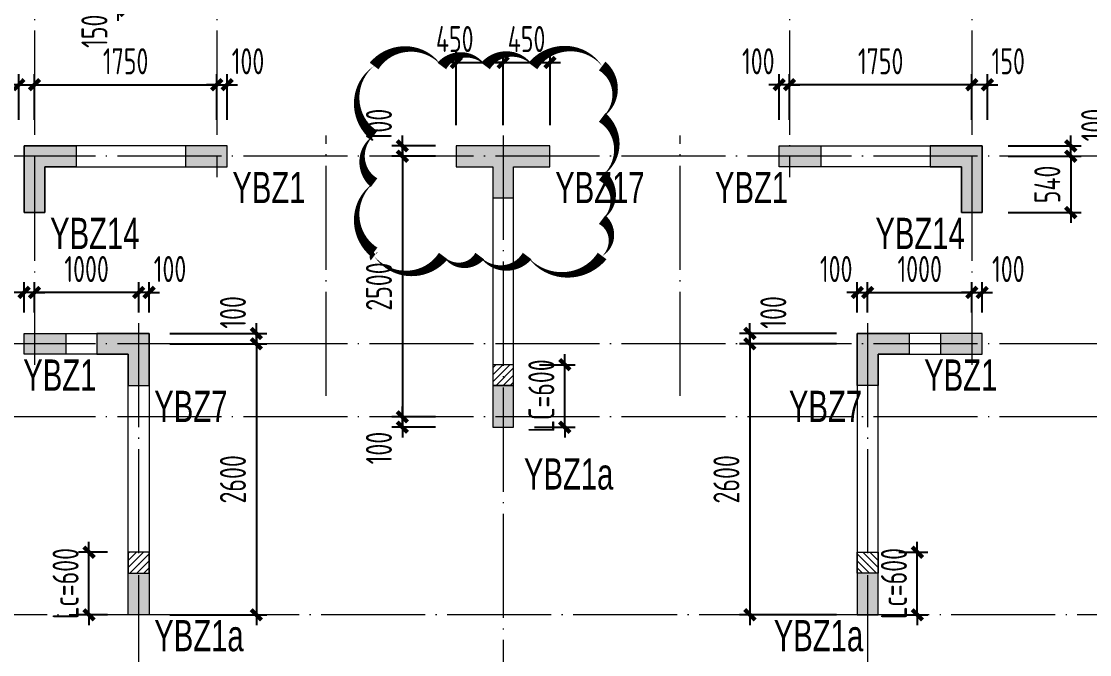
# Model space of a CAD drawing. Extents: x -129922 to 1190196, y -520662 to 139923.
# Drawn here: x 311029 to 321287, y -171156 to -165079 of the extents above; entities that cross this region are included whole.
import ezdxf
from ezdxf.enums import TextEntityAlignment as Align

# ---------------------------------------------------------------- set-up
doc = ezdxf.new("R2010")
doc.units = 0
doc.header["$LTSCALE"] = 1000
doc.header["$MEASUREMENT"] = 0
doc.linetypes.add('DOTE', pattern=[2.42, 2, -0.2, 0.02, -0.2])
for name, color, linetype, lineweight in [('A-轴线-塔楼', 1, 'DOTE', 9), ('A-轴线-隔墙', 41, 'DOTE', 9), ('S-基础-HATCH', 251, 'Continuous', 20), ('S-墙柱-COLU', 50, 'Continuous', 20), ('S-墙柱-DIM', 3, 'Continuous', 20), ('S-墙柱-Lc填充', 8, 'Continuous', 9), ('S-墙柱-WALL', 6, 'Continuous', 20), ('S-通用-TEXT', 7, 'Continuous', 20)]:
    doc.layers.add(name, color=color, linetype=linetype, lineweight=lineweight)
doc.layers.add('S-活动层-非打印1', color=170, linetype='Continuous', lineweight=20, plot=False)
doc.styles.add('BW_Dim', font='Bweng.shx', dxfattribs={"width": 0.7, "bigfont": 'hztxt.shx'})
doc.styles.add('TSSD_Dimension', font='tssdeng.shx', dxfattribs={"width": 0.7, "bigfont": 'HZTXT.SHX'})
doc.dimstyles.new('TSSD_100_100', dxfattribs={"dimtxt": 250, "dimasz": 100, "dimexe": 100, "dimexo": 200, "dimgap": 100, "dimtad": 1, "dimdec": 0, "dimzin": 0, "dimdsep": 46, "dimtxsty": 'TSSD_Dimension', "dimblk": 'ARCHTICK', "dimcen": 0, "dimdle": 100, "dimclrt": 7, "dimadec": 0, "dimazin": 0, "dimtfac": 1, "dimtdec": 0, "dimtix": 1, "dimtmove": 2, "dimatfit": 0, "dimfxl": 0, "dimtolj": 1, "dimtzin": 0, "dimarcsym": 0})

# ---------------------------------------------------------------- blocks, each defined once
blk = doc.blocks.new('ZHOUWANG3')
at = {"layer": 'A-轴线-塔楼', "linetype": 'DOTE', "ltscale": 0.5}
for p, q in [((107752, 248942), (107752, 239686)), ((109502, 248942), (109502, 241486)), ((115002, 248942), (115002, 241486)), ((116752, 248942), (116752, 239686)), ((112252, 241886), (112252, 226834)), ((139798, 241686), (85362, 241686)), ((108752, 240086), (108752, 226834)), ((115752, 240086), (115752, 226834)), ((139798, 239886), (85362, 239886)), ((139798, 239186), (85362, 239186))]:
    blk.add_line(p, q, dxfattribs=at)
at = {"layer": 'A-轴线-隔墙', "ltscale": 0.5}
for p, q in [((110552, 239386), (110552, 241886)), ((113952, 239386), (113952, 241886)), ((122394, 237286), (101608, 237286))]:
    blk.add_line(p, q, dxfattribs=at)
blk = doc.blocks.new('_ArchTick')
at = {"color": 0, "linetype": 'ByBlock', "const_width": 0.4}
blk.add_lwpolyline([(-0.5, -0.5), (0.5, 0.5)], dxfattribs=at)
blk = doc.blocks.new('*D1847')
at = {"layer": 'Defpoints', "color": 0, "transparency": 16777216}
for p in [(315805, -168374), (316247, -168374), (315755, -168974)]:
    blk.add_point(p, dxfattribs=at)
at = {"layer": 'S-墙柱-DIM', "color": 0, "lineweight": -2, "transparency": 16777216}
for p, q in [((316247, -168374), (316247, -168274)), ((316005, -168374), (316347, -168374)), ((316247, -168974), (316247, -168374)), ((315955, -168974), (316347, -168974)), ((316247, -168974), (316247, -169074))]:
    blk.add_line(p, q, dxfattribs=at)
at = {"layer": 'S-墙柱-DIM', "color": 0, "lineweight": -2, "transparency": 16777216, "xscale": 100, "yscale": 100, "zscale": 100}
for p, rotation in [((316247, -168374), 270), ((316247, -168974), 90)]:
    blk.add_blockref('_ArchTick', p, dxfattribs=dict(at, rotation=rotation))
at = {"layer": 'S-墙柱-DIM', "color": 7, "transparency": 16777216, "insert": (316022, -168674), "char_height": 250, "attachment_point": 5, "rotation": 90, "style": 'TSSD_Dimension'}
blk.add_mtext('\\A1;LC=600', dxfattribs=at)
blk = doc.blocks.new('*D1850')
at = {"layer": 'Defpoints', "color": 0, "transparency": 16777216}
for p in [(311678, -170174), (312055, -170174), (312055, -170774)]:
    blk.add_point(p, dxfattribs=at)
at = {"layer": 'S-墙柱-DIM', "color": 0, "lineweight": -2, "transparency": 16777216}
for p, q in [((311678, -170174), (311678, -170074)), ((311855, -170174), (311578, -170174)), ((311678, -170774), (311678, -170174)), ((311855, -170774), (311578, -170774)), ((311678, -170774), (311678, -170874))]:
    blk.add_line(p, q, dxfattribs=at)
at = {"layer": 'S-墙柱-DIM', "color": 0, "lineweight": -2, "transparency": 16777216, "xscale": 100, "yscale": 100, "zscale": 100}
for p, rotation in [((311678, -170174), 270), ((311678, -170774), 90)]:
    blk.add_blockref('_ArchTick', p, dxfattribs=dict(at, rotation=rotation))
at = {"layer": 'S-墙柱-DIM', "color": 7, "transparency": 16777216, "insert": (311453, -170474), "char_height": 250, "attachment_point": 5, "rotation": 90, "style": 'TSSD_Dimension'}
blk.add_mtext('\\A1;Lc=600', dxfattribs=at)
blk = doc.blocks.new('*D1873')
at = {"layer": 'Defpoints', "color": 0, "transparency": 16777216}
for p in [(311955, -164824), (312755, -164824), (312755, -164974)]:
    blk.add_point(p, dxfattribs=at)
at = {"layer": 'S-墙柱-DIM', "color": 0, "lineweight": -2, "transparency": 16777216}
for p, q in [((311955, -164824), (311955, -164724)), ((312555, -164824), (311855, -164824)), ((311955, -164974), (311955, -164824)), ((312555, -164974), (311855, -164974)), ((311955, -164974), (311955, -165074))]:
    blk.add_line(p, q, dxfattribs=at)
at = {"layer": 'S-墙柱-DIM', "color": 0, "lineweight": -2, "transparency": 16777216, "xscale": 100, "yscale": 100, "zscale": 100}
for p, rotation in [((311955, -164824), 270), ((311955, -164974), 90)]:
    blk.add_blockref('_ArchTick', p, dxfattribs=dict(at, rotation=rotation))
at = {"layer": 'S-墙柱-DIM', "color": 7, "transparency": 16777216, "insert": (311730, -165174), "char_height": 250, "attachment_point": 5, "rotation": 90, "style": 'TSSD_Dimension'}
blk.add_mtext('\\A1;150', dxfattribs=at)
blk = doc.blocks.new('*D1874')
at = {"layer": 'Defpoints', "color": 0, "transparency": 16777216}
for p in [(316105, -165474), (315655, -166274), (316105, -166274)]:
    blk.add_point(p, dxfattribs=at)
at = {"layer": 'S-墙柱-DIM', "color": 0, "lineweight": -2, "transparency": 16777216}
for p, q in [((315655, -166074), (315655, -165374)), ((316105, -166074), (316105, -165374)), ((315655, -165474), (315555, -165474)), ((315655, -165474), (316105, -165474)), ((316105, -165474), (316205, -165474))]:
    blk.add_line(p, q, dxfattribs=at)
at = {"layer": 'S-墙柱-DIM', "color": 0, "lineweight": -2, "transparency": 16777216, "xscale": 100, "yscale": 100, "zscale": 100}
blk.add_blockref('_ArchTick', (315655, -165474), dxfattribs=at)
at = {"layer": 'S-墙柱-DIM', "color": 0, "lineweight": -2, "transparency": 16777216, "xscale": 100, "yscale": 100, "zscale": 100, "rotation": 180}
blk.add_blockref('_ArchTick', (316105, -165474), dxfattribs=at)
at = {"layer": 'S-墙柱-DIM', "color": 7, "transparency": 16777216, "insert": (315880, -165249), "char_height": 250, "attachment_point": 5, "style": 'TSSD_Dimension'}
blk.add_mtext('\\A1;450', dxfattribs=at)
blk = doc.blocks.new('*D1875')
at = {"layer": 'Defpoints', "color": 0, "transparency": 16777216}
for p in [(315655, -165474), (315205, -166274), (315655, -166274)]:
    blk.add_point(p, dxfattribs=at)
at = {"layer": 'S-墙柱-DIM', "color": 0, "lineweight": -2, "transparency": 16777216}
for p, q in [((315205, -166074), (315205, -165374)), ((315655, -166074), (315655, -165374)), ((315205, -165474), (315105, -165474)), ((315205, -165474), (315655, -165474)), ((315655, -165474), (315755, -165474))]:
    blk.add_line(p, q, dxfattribs=at)
at = {"layer": 'S-墙柱-DIM', "color": 0, "lineweight": -2, "transparency": 16777216, "xscale": 100, "yscale": 100, "zscale": 100}
blk.add_blockref('_ArchTick', (315205, -165474), dxfattribs=at)
at = {"layer": 'S-墙柱-DIM', "color": 0, "lineweight": -2, "transparency": 16777216, "xscale": 100, "yscale": 100, "zscale": 100, "rotation": 180}
blk.add_blockref('_ArchTick', (315655, -165474), dxfattribs=at)
at = {"layer": 'S-墙柱-DIM', "color": 7, "transparency": 16777216, "insert": (315190, -165249), "char_height": 250, "attachment_point": 5, "style": 'TSSD_Dimension'}
blk.add_mtext('\\A1;450', dxfattribs=at)
blk = doc.blocks.new('*D1876')
at = {"layer": 'Defpoints', "color": 0, "transparency": 16777216}
for p in [(314687, -166274), (315205, -166274), (315205, -166374)]:
    blk.add_point(p, dxfattribs=at)
at = {"layer": 'S-墙柱-DIM', "color": 0, "lineweight": -2, "transparency": 16777216}
for p, q in [((314687, -166274), (314687, -166174)), ((315005, -166274), (314587, -166274)), ((314687, -166374), (314687, -166274)), ((315005, -166374), (314587, -166374)), ((314687, -166374), (314687, -166474))]:
    blk.add_line(p, q, dxfattribs=at)
at = {"layer": 'S-墙柱-DIM', "color": 0, "lineweight": -2, "transparency": 16777216, "xscale": 100, "yscale": 100, "zscale": 100}
for p, rotation in [((314687, -166274), 270), ((314687, -166374), 90)]:
    blk.add_blockref('_ArchTick', p, dxfattribs=dict(at, rotation=rotation))
at = {"layer": 'S-墙柱-DIM', "color": 7, "transparency": 16777216, "insert": (314462, -166074), "char_height": 250, "attachment_point": 5, "rotation": 90, "style": 'TSSD_Dimension'}
blk.add_mtext('\\A1;100', dxfattribs=at)
blk = doc.blocks.new('*D1877')
at = {"layer": 'Defpoints', "color": 0, "transparency": 16777216}
for p in [(315205, -166374), (314687, -168874), (315205, -168874)]:
    blk.add_point(p, dxfattribs=at)
at = {"layer": 'S-墙柱-DIM', "color": 0, "lineweight": -2, "transparency": 16777216}
for p, q in [((314687, -166274), (314687, -168974)), ((315005, -166374), (314587, -166374)), ((315005, -168874), (314587, -168874))]:
    blk.add_line(p, q, dxfattribs=at)
at = {"layer": 'S-墙柱-DIM', "color": 0, "lineweight": -2, "transparency": 16777216, "xscale": 100, "yscale": 100, "zscale": 100}
for p, rotation in [((314687, -166374), 90), ((314687, -168874), 270)]:
    blk.add_blockref('_ArchTick', p, dxfattribs=dict(at, rotation=rotation))
at = {"layer": 'S-墙柱-DIM', "color": 7, "transparency": 16777216, "insert": (314462, -167624), "char_height": 250, "attachment_point": 5, "rotation": 90, "style": 'TSSD_Dimension'}
blk.add_mtext('\\A1;2500', dxfattribs=at)
blk = doc.blocks.new('*D1878')
at = {"layer": 'Defpoints', "color": 0, "transparency": 16777216}
for p in [(314687, -168874), (315205, -168874), (315205, -168974)]:
    blk.add_point(p, dxfattribs=at)
at = {"layer": 'S-墙柱-DIM', "color": 0, "lineweight": -2, "transparency": 16777216}
for p, q in [((314687, -168874), (314687, -168774)), ((315005, -168874), (314587, -168874)), ((314687, -168974), (314687, -168874)), ((315005, -168974), (314587, -168974)), ((314687, -168974), (314687, -169074))]:
    blk.add_line(p, q, dxfattribs=at)
at = {"layer": 'S-墙柱-DIM', "color": 0, "lineweight": -2, "transparency": 16777216, "xscale": 100, "yscale": 100, "zscale": 100}
for p, rotation in [((314687, -168874), 270), ((314687, -168974), 90)]:
    blk.add_blockref('_ArchTick', p, dxfattribs=dict(at, rotation=rotation))
at = {"layer": 'S-墙柱-DIM', "color": 7, "transparency": 16777216, "insert": (314462, -169174), "char_height": 250, "attachment_point": 5, "rotation": 90, "style": 'TSSD_Dimension'}
blk.add_mtext('\\A1;100', dxfattribs=at)
blk = doc.blocks.new('*D1883')
at = {"layer": 'Defpoints', "color": 0, "transparency": 16777216}
for p in [(312155, -167681), (312155, -168074), (312255, -168074)]:
    blk.add_point(p, dxfattribs=at)
at = {"layer": 'S-墙柱-DIM', "color": 0, "lineweight": -2, "transparency": 16777216}
for p, q in [((312155, -167874), (312155, -167581)), ((312255, -167874), (312255, -167581)), ((312155, -167681), (312055, -167681)), ((312255, -167681), (312155, -167681)), ((312255, -167681), (312355, -167681))]:
    blk.add_line(p, q, dxfattribs=at)
at = {"layer": 'S-墙柱-DIM', "color": 0, "lineweight": -2, "transparency": 16777216, "xscale": 100, "yscale": 100, "zscale": 100}
blk.add_blockref('_ArchTick', (312155, -167681), dxfattribs=at)
at = {"layer": 'S-墙柱-DIM', "color": 0, "lineweight": -2, "transparency": 16777216, "xscale": 100, "yscale": 100, "zscale": 100, "rotation": 180}
blk.add_blockref('_ArchTick', (312255, -167681), dxfattribs=at)
at = {"layer": 'S-墙柱-DIM', "color": 7, "transparency": 16777216, "insert": (312456, -167456), "char_height": 250, "attachment_point": 5, "style": 'TSSD_Dimension'}
blk.add_mtext('\\A1;100', dxfattribs=at)
blk = doc.blocks.new('*D1884')
at = {"layer": 'Defpoints', "color": 0, "transparency": 16777216}
for p in [(311155, -167681), (311155, -168074), (312155, -168074)]:
    blk.add_point(p, dxfattribs=at)
at = {"layer": 'S-墙柱-DIM', "color": 0, "lineweight": -2, "transparency": 16777216}
for p, q in [((311155, -167874), (311155, -167581)), ((312155, -167874), (312155, -167581)), ((312255, -167681), (311055, -167681))]:
    blk.add_line(p, q, dxfattribs=at)
at = {"layer": 'S-墙柱-DIM', "color": 0, "lineweight": -2, "transparency": 16777216, "xscale": 100, "yscale": 100, "zscale": 100, "rotation": 180}
blk.add_blockref('_ArchTick', (311155, -167681), dxfattribs=at)
at = {"layer": 'S-墙柱-DIM', "color": 0, "lineweight": -2, "transparency": 16777216, "xscale": 100, "yscale": 100, "zscale": 100}
blk.add_blockref('_ArchTick', (312155, -167681), dxfattribs=at)
at = {"layer": 'S-墙柱-DIM', "color": 7, "transparency": 16777216, "insert": (311655, -167456), "char_height": 250, "attachment_point": 5, "style": 'TSSD_Dimension'}
blk.add_mtext('\\A1;1000', dxfattribs=at)
blk = doc.blocks.new('*D1885')
at = {"layer": 'Defpoints', "color": 0, "transparency": 16777216}
for p in [(311055, -167681), (311055, -168074), (311155, -168074)]:
    blk.add_point(p, dxfattribs=at)
at = {"layer": 'S-墙柱-DIM', "color": 0, "lineweight": -2, "transparency": 16777216}
for p, q in [((311055, -167874), (311055, -167581)), ((311155, -167874), (311155, -167581)), ((311055, -167681), (310955, -167681)), ((311155, -167681), (311055, -167681)), ((311155, -167681), (311255, -167681))]:
    blk.add_line(p, q, dxfattribs=at)
at = {"layer": 'S-墙柱-DIM', "color": 0, "lineweight": -2, "transparency": 16777216, "xscale": 100, "yscale": 100, "zscale": 100}
blk.add_blockref('_ArchTick', (311055, -167681), dxfattribs=at)
at = {"layer": 'S-墙柱-DIM', "color": 0, "lineweight": -2, "transparency": 16777216, "xscale": 100, "yscale": 100, "zscale": 100, "rotation": 180}
blk.add_blockref('_ArchTick', (311155, -167681), dxfattribs=at)
at = {"layer": 'S-墙柱-DIM', "color": 7, "transparency": 16777216, "insert": (310803, -167456), "char_height": 250, "attachment_point": 5, "style": 'TSSD_Dimension'}
blk.add_mtext('\\A1;100', dxfattribs=at)
blk = doc.blocks.new('*D1886')
at = {"layer": 'Defpoints', "color": 0, "transparency": 16777216}
for p in [(312255, -168074), (313285, -168074), (312255, -168174)]:
    blk.add_point(p, dxfattribs=at)
at = {"layer": 'S-墙柱-DIM', "color": 0, "lineweight": -2, "transparency": 16777216}
for p, q in [((313285, -168074), (313285, -167974)), ((312455, -168074), (313385, -168074)), ((313285, -168174), (313285, -168074)), ((312455, -168174), (313385, -168174)), ((313285, -168174), (313285, -168274))]:
    blk.add_line(p, q, dxfattribs=at)
at = {"layer": 'S-墙柱-DIM', "color": 0, "lineweight": -2, "transparency": 16777216, "xscale": 100, "yscale": 100, "zscale": 100}
for p, rotation in [((313285, -168074), 270), ((313285, -168174), 90)]:
    blk.add_blockref('_ArchTick', p, dxfattribs=dict(at, rotation=rotation))
at = {"layer": 'S-墙柱-DIM', "color": 7, "transparency": 16777216, "insert": (313060, -167872), "char_height": 250, "attachment_point": 5, "rotation": 90, "style": 'TSSD_Dimension'}
blk.add_mtext('\\A1;100', dxfattribs=at)
blk = doc.blocks.new('*D1887')
at = {"layer": 'Defpoints', "color": 0, "transparency": 16777216}
for p in [(312255, -168174), (312255, -170774), (313285, -170774)]:
    blk.add_point(p, dxfattribs=at)
at = {"layer": 'S-墙柱-DIM', "color": 0, "lineweight": -2, "transparency": 16777216}
for p, q in [((313285, -168074), (313285, -170874)), ((312455, -168174), (313385, -168174)), ((312455, -170774), (313385, -170774))]:
    blk.add_line(p, q, dxfattribs=at)
at = {"layer": 'S-墙柱-DIM', "color": 0, "lineweight": -2, "transparency": 16777216, "xscale": 100, "yscale": 100, "zscale": 100}
for p, rotation in [((313285, -168174), 90), ((313285, -170774), 270)]:
    blk.add_blockref('_ArchTick', p, dxfattribs=dict(at, rotation=rotation))
at = {"layer": 'S-墙柱-DIM', "color": 7, "transparency": 16777216, "insert": (313060, -169474), "char_height": 250, "attachment_point": 5, "rotation": 90, "style": 'TSSD_Dimension'}
blk.add_mtext('\\A1;2600', dxfattribs=at)
blk = doc.blocks.new('*D1888')
at = {"layer": 'Defpoints', "color": 0, "transparency": 16777216}
for p in [(313005, -165687), (312905, -166224), (313005, -166224)]:
    blk.add_point(p, dxfattribs=at)
at = {"layer": 'S-墙柱-DIM', "color": 0, "lineweight": -2, "transparency": 16777216}
for p, q in [((312905, -166024), (312905, -165587)), ((313005, -166024), (313005, -165587)), ((312905, -165687), (312805, -165687)), ((312905, -165687), (313005, -165687)), ((313005, -165687), (313105, -165687))]:
    blk.add_line(p, q, dxfattribs=at)
at = {"layer": 'S-墙柱-DIM', "color": 0, "lineweight": -2, "transparency": 16777216, "xscale": 100, "yscale": 100, "zscale": 100}
blk.add_blockref('_ArchTick', (312905, -165687), dxfattribs=at)
at = {"layer": 'S-墙柱-DIM', "color": 0, "lineweight": -2, "transparency": 16777216, "xscale": 100, "yscale": 100, "zscale": 100, "rotation": 180}
blk.add_blockref('_ArchTick', (313005, -165687), dxfattribs=at)
at = {"layer": 'S-墙柱-DIM', "color": 7, "transparency": 16777216, "insert": (313205, -165462), "char_height": 250, "attachment_point": 5, "style": 'TSSD_Dimension'}
blk.add_mtext('\\A1;100', dxfattribs=at)
blk = doc.blocks.new('*D1889')
at = {"layer": 'Defpoints', "color": 0, "transparency": 16777216}
for p in [(312905, -165687), (311155, -166224), (312905, -166224)]:
    blk.add_point(p, dxfattribs=at)
at = {"layer": 'S-墙柱-DIM', "color": 0, "lineweight": -2, "transparency": 16777216}
for p, q in [((311155, -166024), (311155, -165587)), ((312905, -166024), (312905, -165587)), ((311055, -165687), (313005, -165687))]:
    blk.add_line(p, q, dxfattribs=at)
at = {"layer": 'S-墙柱-DIM', "color": 0, "lineweight": -2, "transparency": 16777216, "xscale": 100, "yscale": 100, "zscale": 100, "rotation": 180}
blk.add_blockref('_ArchTick', (311155, -165687), dxfattribs=at)
at = {"layer": 'S-墙柱-DIM', "color": 0, "lineweight": -2, "transparency": 16777216, "xscale": 100, "yscale": 100, "zscale": 100}
blk.add_blockref('_ArchTick', (312905, -165687), dxfattribs=at)
at = {"layer": 'S-墙柱-DIM', "color": 7, "transparency": 16777216, "insert": (312030, -165462), "char_height": 250, "attachment_point": 5, "style": 'TSSD_Dimension'}
blk.add_mtext('\\A1;1750', dxfattribs=at)
blk = doc.blocks.new('*D1890')
at = {"layer": 'Defpoints', "color": 0, "transparency": 16777216}
for p in [(311155, -165687), (311005, -166224), (311155, -166224)]:
    blk.add_point(p, dxfattribs=at)
at = {"layer": 'S-墙柱-DIM', "color": 0, "lineweight": -2, "transparency": 16777216}
for p, q in [((311005, -166024), (311005, -165587)), ((311155, -166024), (311155, -165587)), ((311005, -165687), (310905, -165687)), ((311005, -165687), (311155, -165687)), ((311155, -165687), (311255, -165687))]:
    blk.add_line(p, q, dxfattribs=at)
at = {"layer": 'S-墙柱-DIM', "color": 0, "lineweight": -2, "transparency": 16777216, "xscale": 100, "yscale": 100, "zscale": 100}
blk.add_blockref('_ArchTick', (311005, -165687), dxfattribs=at)
at = {"layer": 'S-墙柱-DIM', "color": 0, "lineweight": -2, "transparency": 16777216, "xscale": 100, "yscale": 100, "zscale": 100, "rotation": 180}
blk.add_blockref('_ArchTick', (311155, -165687), dxfattribs=at)
at = {"layer": 'S-墙柱-DIM', "color": 7, "transparency": 16777216, "insert": (310805, -165462), "char_height": 250, "attachment_point": 5, "style": 'TSSD_Dimension'}
blk.add_mtext('\\A1;150', dxfattribs=at)
blk = doc.blocks.new('*D1963')
at = {"layer": 'Defpoints', "color": 0, "transparency": 16777216}
for p in [(319255, -170174), (319632, -170174), (319255, -170774)]:
    blk.add_point(p, dxfattribs=at)
at = {"layer": 'S-墙柱-DIM', "color": 0, "lineweight": -2, "transparency": 16777216}
for p, q in [((319632, -170174), (319632, -170074)), ((319455, -170174), (319732, -170174)), ((319632, -170774), (319632, -170174)), ((319455, -170774), (319732, -170774)), ((319632, -170774), (319632, -170874))]:
    blk.add_line(p, q, dxfattribs=at)
at = {"layer": 'S-墙柱-DIM', "color": 0, "lineweight": -2, "transparency": 16777216, "xscale": 100, "yscale": 100, "zscale": 100}
for p, rotation in [((319632, -170174), 270), ((319632, -170774), 90)]:
    blk.add_blockref('_ArchTick', p, dxfattribs=dict(at, rotation=rotation))
at = {"layer": 'S-墙柱-DIM', "color": 7, "transparency": 16777216, "insert": (319407, -170474), "char_height": 250, "attachment_point": 5, "rotation": 90, "style": 'TSSD_Dimension'}
blk.add_mtext('\\A1;Lc=600', dxfattribs=at)
blk = doc.blocks.new('*D1978')
at = {"layer": 'Defpoints', "color": 0, "transparency": 16777216}
for p in [(319155, -167681), (319055, -168074), (319155, -168074)]:
    blk.add_point(p, dxfattribs=at)
at = {"layer": 'S-墙柱-DIM', "color": 0, "lineweight": -2, "transparency": 16777216}
for p, q in [((319055, -167874), (319055, -167581)), ((319155, -167874), (319155, -167581)), ((319055, -167681), (318955, -167681)), ((319055, -167681), (319155, -167681)), ((319155, -167681), (319255, -167681))]:
    blk.add_line(p, q, dxfattribs=at)
at = {"layer": 'S-墙柱-DIM', "color": 0, "lineweight": -2, "transparency": 16777216, "xscale": 100, "yscale": 100, "zscale": 100}
blk.add_blockref('_ArchTick', (319055, -167681), dxfattribs=at)
at = {"layer": 'S-墙柱-DIM', "color": 0, "lineweight": -2, "transparency": 16777216, "xscale": 100, "yscale": 100, "zscale": 100, "rotation": 180}
blk.add_blockref('_ArchTick', (319155, -167681), dxfattribs=at)
at = {"layer": 'S-墙柱-DIM', "color": 7, "transparency": 16777216, "insert": (318853, -167456), "char_height": 250, "attachment_point": 5, "style": 'TSSD_Dimension'}
blk.add_mtext('\\A1;100', dxfattribs=at)
blk = doc.blocks.new('*D1979')
at = {"layer": 'Defpoints', "color": 0, "transparency": 16777216}
for p in [(320155, -167681), (319155, -168074), (320155, -168074)]:
    blk.add_point(p, dxfattribs=at)
at = {"layer": 'S-墙柱-DIM', "color": 0, "lineweight": -2, "transparency": 16777216}
for p, q in [((319155, -167874), (319155, -167581)), ((320155, -167874), (320155, -167581)), ((319055, -167681), (320255, -167681))]:
    blk.add_line(p, q, dxfattribs=at)
at = {"layer": 'S-墙柱-DIM', "color": 0, "lineweight": -2, "transparency": 16777216, "xscale": 100, "yscale": 100, "zscale": 100, "rotation": 180}
blk.add_blockref('_ArchTick', (319155, -167681), dxfattribs=at)
at = {"layer": 'S-墙柱-DIM', "color": 0, "lineweight": -2, "transparency": 16777216, "xscale": 100, "yscale": 100, "zscale": 100}
blk.add_blockref('_ArchTick', (320155, -167681), dxfattribs=at)
at = {"layer": 'S-墙柱-DIM', "color": 7, "transparency": 16777216, "insert": (319655, -167456), "char_height": 250, "attachment_point": 5, "style": 'TSSD_Dimension'}
blk.add_mtext('\\A1;1000', dxfattribs=at)
blk = doc.blocks.new('*D1980')
at = {"layer": 'Defpoints', "color": 0, "transparency": 16777216}
for p in [(320255, -167681), (320155, -168074), (320255, -168074)]:
    blk.add_point(p, dxfattribs=at)
at = {"layer": 'S-墙柱-DIM', "color": 0, "lineweight": -2, "transparency": 16777216}
for p, q in [((320155, -167874), (320155, -167581)), ((320255, -167874), (320255, -167581)), ((320155, -167681), (320055, -167681)), ((320155, -167681), (320255, -167681)), ((320255, -167681), (320355, -167681))]:
    blk.add_line(p, q, dxfattribs=at)
at = {"layer": 'S-墙柱-DIM', "color": 0, "lineweight": -2, "transparency": 16777216, "xscale": 100, "yscale": 100, "zscale": 100}
blk.add_blockref('_ArchTick', (320155, -167681), dxfattribs=at)
at = {"layer": 'S-墙柱-DIM', "color": 0, "lineweight": -2, "transparency": 16777216, "xscale": 100, "yscale": 100, "zscale": 100, "rotation": 180}
blk.add_blockref('_ArchTick', (320255, -167681), dxfattribs=at)
at = {"layer": 'S-墙柱-DIM', "color": 7, "transparency": 16777216, "insert": (320506, -167456), "char_height": 250, "attachment_point": 5, "style": 'TSSD_Dimension'}
blk.add_mtext('\\A1;100', dxfattribs=at)
blk = doc.blocks.new('*D1981')
at = {"layer": 'Defpoints', "color": 0, "transparency": 16777216}
for p in [(318024, -168074), (319055, -168074), (319055, -168174)]:
    blk.add_point(p, dxfattribs=at)
at = {"layer": 'S-墙柱-DIM', "color": 0, "lineweight": -2, "transparency": 16777216}
for p, q in [((318024, -168074), (318024, -167974)), ((318855, -168074), (317924, -168074)), ((318024, -168174), (318024, -168074)), ((318855, -168174), (317924, -168174)), ((318024, -168174), (318024, -168274))]:
    blk.add_line(p, q, dxfattribs=at)
at = {"layer": 'S-墙柱-DIM', "color": 0, "lineweight": -2, "transparency": 16777216, "xscale": 100, "yscale": 100, "zscale": 100}
for p, rotation in [((318024, -168074), 270), ((318024, -168174), 90)]:
    blk.add_blockref('_ArchTick', p, dxfattribs=dict(at, rotation=rotation))
at = {"layer": 'S-墙柱-DIM', "color": 7, "transparency": 16777216, "insert": (318249, -167872), "char_height": 250, "attachment_point": 5, "rotation": 90, "style": 'TSSD_Dimension'}
blk.add_mtext('\\A1;100', dxfattribs=at)
blk = doc.blocks.new('*D1982')
at = {"layer": 'Defpoints', "color": 0, "transparency": 16777216}
for p in [(319055, -168174), (318024, -170774), (319055, -170774)]:
    blk.add_point(p, dxfattribs=at)
at = {"layer": 'S-墙柱-DIM', "color": 0, "lineweight": -2, "transparency": 16777216}
for p, q in [((318024, -168074), (318024, -170874)), ((318855, -168174), (317924, -168174)), ((318855, -170774), (317924, -170774))]:
    blk.add_line(p, q, dxfattribs=at)
at = {"layer": 'S-墙柱-DIM', "color": 0, "lineweight": -2, "transparency": 16777216, "xscale": 100, "yscale": 100, "zscale": 100}
for p, rotation in [((318024, -168174), 90), ((318024, -170774), 270)]:
    blk.add_blockref('_ArchTick', p, dxfattribs=dict(at, rotation=rotation))
at = {"layer": 'S-墙柱-DIM', "color": 7, "transparency": 16777216, "insert": (317799, -169474), "char_height": 250, "attachment_point": 5, "rotation": 90, "style": 'TSSD_Dimension'}
blk.add_mtext('\\A1;2600', dxfattribs=at)
blk = doc.blocks.new('*D1983')
at = {"layer": 'Defpoints', "color": 0, "transparency": 16777216}
for p in [(318305, -165687), (318305, -166224), (318405, -166224)]:
    blk.add_point(p, dxfattribs=at)
at = {"layer": 'S-墙柱-DIM', "color": 0, "lineweight": -2, "transparency": 16777216}
for p, q in [((318305, -166024), (318305, -165587)), ((318405, -166024), (318405, -165587)), ((318305, -165687), (318205, -165687)), ((318405, -165687), (318305, -165687)), ((318405, -165687), (318505, -165687))]:
    blk.add_line(p, q, dxfattribs=at)
at = {"layer": 'S-墙柱-DIM', "color": 0, "lineweight": -2, "transparency": 16777216, "xscale": 100, "yscale": 100, "zscale": 100}
blk.add_blockref('_ArchTick', (318305, -165687), dxfattribs=at)
at = {"layer": 'S-墙柱-DIM', "color": 0, "lineweight": -2, "transparency": 16777216, "xscale": 100, "yscale": 100, "zscale": 100, "rotation": 180}
blk.add_blockref('_ArchTick', (318405, -165687), dxfattribs=at)
at = {"layer": 'S-墙柱-DIM', "color": 7, "transparency": 16777216, "insert": (318105, -165462), "char_height": 250, "attachment_point": 5, "style": 'TSSD_Dimension'}
blk.add_mtext('\\A1;100', dxfattribs=at)
blk = doc.blocks.new('*D1984')
at = {"layer": 'Defpoints', "color": 0, "transparency": 16777216}
for p in [(318405, -165687), (318405, -166224), (320155, -166224)]:
    blk.add_point(p, dxfattribs=at)
at = {"layer": 'S-墙柱-DIM', "color": 0, "lineweight": -2, "transparency": 16777216}
for p, q in [((318405, -166024), (318405, -165587)), ((320155, -166024), (320155, -165587)), ((320255, -165687), (318305, -165687))]:
    blk.add_line(p, q, dxfattribs=at)
at = {"layer": 'S-墙柱-DIM', "color": 0, "lineweight": -2, "transparency": 16777216, "xscale": 100, "yscale": 100, "zscale": 100, "rotation": 180}
blk.add_blockref('_ArchTick', (318405, -165687), dxfattribs=at)
at = {"layer": 'S-墙柱-DIM', "color": 0, "lineweight": -2, "transparency": 16777216, "xscale": 100, "yscale": 100, "zscale": 100}
blk.add_blockref('_ArchTick', (320155, -165687), dxfattribs=at)
at = {"layer": 'S-墙柱-DIM', "color": 7, "transparency": 16777216, "insert": (319280, -165462), "char_height": 250, "attachment_point": 5, "style": 'TSSD_Dimension'}
blk.add_mtext('\\A1;1750', dxfattribs=at)
blk = doc.blocks.new('*D1985')
at = {"layer": 'Defpoints', "color": 0, "transparency": 16777216}
for p in [(320155, -165687), (320155, -166224), (320305, -166224)]:
    blk.add_point(p, dxfattribs=at)
at = {"layer": 'S-墙柱-DIM', "color": 0, "lineweight": -2, "transparency": 16777216}
for p, q in [((320155, -166024), (320155, -165587)), ((320305, -166024), (320305, -165587)), ((320155, -165687), (320055, -165687)), ((320305, -165687), (320155, -165687)), ((320305, -165687), (320405, -165687))]:
    blk.add_line(p, q, dxfattribs=at)
at = {"layer": 'S-墙柱-DIM', "color": 0, "lineweight": -2, "transparency": 16777216, "xscale": 100, "yscale": 100, "zscale": 100}
blk.add_blockref('_ArchTick', (320155, -165687), dxfattribs=at)
at = {"layer": 'S-墙柱-DIM', "color": 0, "lineweight": -2, "transparency": 16777216, "xscale": 100, "yscale": 100, "zscale": 100, "rotation": 180}
blk.add_blockref('_ArchTick', (320305, -165687), dxfattribs=at)
at = {"layer": 'S-墙柱-DIM', "color": 7, "transparency": 16777216, "insert": (320505, -165462), "char_height": 250, "attachment_point": 5, "style": 'TSSD_Dimension'}
blk.add_mtext('\\A1;150', dxfattribs=at)
blk = doc.blocks.new('*D1986')
at = {"layer": 'Defpoints', "color": 0, "transparency": 16777216}
for p in [(320305, -166274), (321105, -166274), (320305, -166374)]:
    blk.add_point(p, dxfattribs=at)
at = {"layer": 'S-墙柱-DIM', "color": 0, "lineweight": -2, "transparency": 16777216}
for p, q in [((321105, -166274), (321105, -166174)), ((320505, -166274), (321205, -166274)), ((321105, -166374), (321105, -166274)), ((320505, -166374), (321205, -166374)), ((321105, -166374), (321105, -166474))]:
    blk.add_line(p, q, dxfattribs=at)
at = {"layer": 'S-墙柱-DIM', "color": 0, "lineweight": -2, "transparency": 16777216, "xscale": 100, "yscale": 100, "zscale": 100}
for p, rotation in [((321105, -166274), 270), ((321105, -166374), 90)]:
    blk.add_blockref('_ArchTick', p, dxfattribs=dict(at, rotation=rotation))
at = {"layer": 'S-墙柱-DIM', "color": 7, "transparency": 16777216, "insert": (321330, -166074), "char_height": 250, "attachment_point": 5, "rotation": 90, "style": 'TSSD_Dimension'}
blk.add_mtext('\\A1;100', dxfattribs=at)
blk = doc.blocks.new('*D1987')
at = {"layer": 'Defpoints', "color": 0, "transparency": 16777216}
for p in [(320305, -166374), (320305, -166914), (321105, -166914)]:
    blk.add_point(p, dxfattribs=at)
at = {"layer": 'S-墙柱-DIM', "color": 0, "lineweight": -2, "transparency": 16777216}
for p, q in [((321105, -166374), (321105, -166274)), ((320505, -166374), (321205, -166374)), ((321105, -166374), (321105, -166914)), ((320505, -166914), (321205, -166914)), ((321105, -166914), (321105, -167014))]:
    blk.add_line(p, q, dxfattribs=at)
at = {"layer": 'S-墙柱-DIM', "color": 0, "lineweight": -2, "transparency": 16777216, "xscale": 100, "yscale": 100, "zscale": 100}
for p, rotation in [((321105, -166374), 270), ((321105, -166914), 90)]:
    blk.add_blockref('_ArchTick', p, dxfattribs=dict(at, rotation=rotation))
at = {"layer": 'S-墙柱-DIM', "color": 7, "transparency": 16777216, "insert": (320880, -166644), "char_height": 250, "attachment_point": 5, "rotation": 90, "style": 'TSSD_Dimension'}
blk.add_mtext('\\A1;540', dxfattribs=at)

msp = doc.modelspace()

# ---------------------------------------------------------------- hatches: boundary and pattern name
at = {"layer": 'S-基础-HATCH', "ltscale": 0.2}
for points in [[(311254.6, -166473.8), (311254.6, -166913.8), (311054.6, -166913.8), (311054.6, -166273.8), (311554.6, -166273.8), (311554.6, -166473.8)], [(313004.6, -166473.8), (313004.6, -166273.8), (312604.6, -166273.8), (312604.6, -166473.8)], [(315754.6, -166473.8), (316104.6, -166473.8), (316104.6, -166273.8), (315204.6, -166273.8), (315204.6, -166473.8), (315554.6, -166473.8), (315554.6, -166773.8), (315754.6, -166773.8)], [(318304.6, -166473.8), (318304.6, -166273.8), (318704.6, -166273.8), (318704.6, -166473.8)], [(320054.6, -166473.8), (320054.6, -166913.8), (320254.6, -166913.8), (320254.6, -166273.8), (319754.6, -166273.8), (319754.6, -166473.8)], [(311054.6, -168273.8), (311054.6, -168073.8), (311454.6, -168073.8), (311454.6, -168273.8)], [(312054.6, -168273.8), (312054.6, -168573.8), (312254.6, -168573.8), (312254.6, -168073.8), (311754.6, -168073.8), (311754.6, -168273.8)], [(319254.6, -168273.8), (319254.6, -168573.8), (319054.6, -168573.8), (319054.6, -168073.8), (319554.6, -168073.8), (319554.6, -168273.8)], [(320254.6, -168273.8), (320254.6, -168073.8), (319854.6, -168073.8), (319854.6, -168273.8)], [(315554.6, -168973.8), (315754.6, -168973.8), (315754.6, -168573.8), (315554.6, -168573.8)], [(312254.6, -170373.8), (312254.6, -170773.8), (312054.6, -170773.8), (312054.6, -170373.8)], [(319054.6, -170373.8), (319054.6, -170773.8), (319254.6, -170773.8), (319254.6, -170373.8)]]:
    msp.add_hatch(color=256, dxfattribs=at).paths.add_polyline_path(points)
at = {"layer": 'S-墙柱-Lc填充'}
h = msp.add_hatch(dxfattribs=at)
h.set_pattern_fill('ANSI31', color=256, scale=30, style=0)
h.set_pattern_definition([(45, (957164.135, -231766.607), (-33.6759605, 33.6759605), [])])
h.paths.add_polyline_path([(315554.6, -168373.8), (315554.6, -168573.8), (315754.6, -168573.8), (315754.6, -168373.8)])
h = msp.add_hatch(dxfattribs=at)
h.set_pattern_fill('ANSI31', color=256, scale=30, style=0)
h.set_pattern_definition([(45, (953714.135, -233566.607), (-33.6759605, 33.6759605), [])])
h.paths.add_polyline_path([(312054.6, -170373.8), (312254.6, -170373.8), (312254.6, -170173.8), (312054.6, -170173.8)])
h = msp.add_hatch(dxfattribs=at)
h.set_pattern_fill('ANSI31', color=256, scale=30, style=0)
h.set_pattern_definition([(135, (-322404.86, -233566.607), (33.6759605, 33.6759605), [])])
h.paths.add_polyline_path([(319254.6, -170373.8), (319054.6, -170373.8), (319054.6, -170173.8), (319254.6, -170173.8)])

# ---------------------------------------------------------------- linework, layer by layer
at = {"layer": 'S-墙柱-COLU'}
for points in [[(311254.6, -166473.8), (311254.6, -166913.8), (311054.6, -166913.8), (311054.6, -166273.8), (311554.6, -166273.8), (311554.6, -166473.8)], [(313004.6, -166473.8), (313004.6, -166273.8), (312604.6, -166273.8), (312604.6, -166473.8)], [(315754.6, -166473.8), (316104.6, -166473.8), (316104.6, -166273.8), (315204.6, -166273.8), (315204.6, -166473.8), (315554.6, -166473.8), (315554.6, -166773.8), (315754.6, -166773.8)], [(318304.6, -166473.8), (318304.6, -166273.8), (318704.6, -166273.8), (318704.6, -166473.8)], [(320054.6, -166473.8), (320054.6, -166913.8), (320254.6, -166913.8), (320254.6, -166273.8), (319754.6, -166273.8), (319754.6, -166473.8)], [(311054.6, -168273.8), (311054.6, -168073.8), (311454.6, -168073.8), (311454.6, -168273.8)], [(312054.6, -168273.8), (312054.6, -168573.8), (312254.6, -168573.8), (312254.6, -168073.8), (311754.6, -168073.8), (311754.6, -168273.8)], [(319254.6, -168273.8), (319254.6, -168573.8), (319054.6, -168573.8), (319054.6, -168073.8), (319554.6, -168073.8), (319554.6, -168273.8)], [(320254.6, -168273.8), (320254.6, -168073.8), (319854.6, -168073.8), (319854.6, -168273.8)], [(315554.6, -168973.8), (315754.6, -168973.8), (315754.6, -168573.8), (315554.6, -168573.8)], [(312254.6, -170373.8), (312254.6, -170773.8), (312054.6, -170773.8), (312054.6, -170373.8)], [(319054.6, -170373.8), (319054.6, -170773.8), (319254.6, -170773.8), (319254.6, -170373.8)]]:
    msp.add_lwpolyline(points, close=True, dxfattribs=at)
at = {"layer": 'S-墙柱-Lc填充'}
for p, q in [((315754.6, -168373.8), (315554.6, -168373.8)), ((312254.6, -170173.8), (312054.6, -170173.8)), ((319054.6, -170173.8), (319254.6, -170173.8))]:
    msp.add_line(p, q, dxfattribs=at)
for points in [[(315554.6, -168573.8), (315754.6, -168573.8), (315754.6, -168373.8), (315554.6, -168373.8)], [(312054.6, -170373.8), (312254.6, -170373.8), (312254.6, -170173.8), (312054.6, -170173.8)], [(319254.6, -170373.8), (319054.6, -170373.8), (319054.6, -170173.8), (319254.6, -170173.8)]]:
    msp.add_lwpolyline(points, close=True, dxfattribs=at)
at = {"layer": 'S-墙柱-WALL'}
for points in [[(311254.6, -166473.8), (313004.6, -166473.8), (313004.6, -166273.8), (311054.6, -166273.8), (311054.6, -166913.8), (311254.6, -166913.8)], [(315554.6, -168973.8), (315754.6, -168973.8), (315754.6, -166473.8), (316104.6, -166473.8), (316104.6, -166273.8), (315204.6, -166273.8), (315204.6, -166473.8), (315554.6, -166473.8)], [(320054.6, -166473.8), (318304.6, -166473.8), (318304.6, -166273.8), (320254.6, -166273.8), (320254.6, -166913.8), (320054.6, -166913.8)], [(312054.6, -168273.8), (311054.6, -168273.8), (311054.6, -168073.8), (312254.6, -168073.8), (312254.6, -170773.8), (312054.6, -170773.8)], [(319254.6, -168273.8), (320254.6, -168273.8), (320254.6, -168073.8), (319054.6, -168073.8), (319054.6, -170773.8), (319254.6, -170773.8)]]:
    msp.add_lwpolyline(points, close=True, dxfattribs=at)
at = {"layer": 'S-活动层-非打印1'}
msp.add_lwpolyline([(314415.3, -165507.3, 0, 105, 0.5), (314415.3, -166172.3, 0, 105, 0.5), (314415.3, -166627.3, 0, 105, 0.5), (314415.3, -167292.3, 0, 105, 0.5), (314415.3, -167331.3, 0, 105, 0.5), (315080.3, -167331.3, 0, 105, 0.5), (315430.3, -167331.3, 0, 105, 0.5), (315885.3, -167331.3, 0, 105, 0.5), (316605.5, -167331.3, 0, 105, 0.5), (316605.5, -166981.3, 0, 105, 0.5), (316605.5, -166561.3, 0, 105, 0.5), (316605.5, -166001.3, 0, 105, 0.5), (316605.5, -165507.3, 0, 105, 0.5), (315940.5, -165507.3, 0, 105, 0.5), (315485.5, -165507.3, 0, 105, 0.5), (315065.5, -165507.3, 0, 105, 0.5)], format="xyseb", close=True, dxfattribs=at)

# ---------------------------------------------------------------- block references
msp.add_blockref('ZHOUWANG3', (203402.7, -408060.2))

# ---------------------------------------------------------------- texts
at = {"layer": 'S-通用-TEXT', "color": 2, "style": 'BW_Dim', "width": 0.7}
for s, p in [('YBZ1', (313054.6, -166523.8)), ('YBZ17', (316154.6, -166523.8)), ('YBZ1', (317689.3, -166523.8)), ('YBZ14', (311304.6, -166963.8)), ('YBZ14', (319229.3, -166963.8)), ('YBZ1', (311046.4, -168323.8)), ('YBZ1', (319697.5, -168323.8)), ('YBZ1a', (315854.6, -169272.2)), ('YBZ1a', (312304.6, -170823.8)), ('YBZ1a', (318253.5, -170823.8))]:
    msp.add_text(s, height=300, dxfattribs=at).set_placement(p, align=Align.TOP_LEFT)
at = {"layer": 'S-通用-TEXT', "style": 'BW_Dim', "width": 0.7}
for p in [(312304.6, -168623.8), (318398.9, -168623.8)]:
    msp.add_text('YBZ7', height=300, dxfattribs=at).set_placement(p, align=Align.TOP_LEFT)

# ---------------------------------------------------------------- dimensions: what is measured, and where the dimension line sits
at = {"layer": 'S-墙柱-DIM'}
for base, p1, p2, angle, picture, middle in [((311954.6, -164823.8), (312754.6, -164973.8), (312754.6, -164823.8), 90, '*D1873', (311729.6, -165173.8)), ((318304.6, -165687.2), (318404.6, -166223.8), (318304.6, -166223.8), 180, '*D1983', (318104.6, -165462.2)), ((320154.6, -165687.2), (320304.6, -166223.8), (320154.6, -166223.8), 180, '*D1985', (320504.6, -165462.2)), ((314686.9, -166273.8), (315204.6, -166373.8), (315204.6, -166273.8), 90, '*D1876', (314461.9, -166073.8)), ((321104.6, -166273.8), (320304.6, -166373.8), (320304.6, -166273.8), 90, '*D1986', (321329.6, -166073.8)), ((311054.6, -167680.6), (311154.6, -168073.8), (311054.6, -168073.8), 180, '*D1885', (310803, -167455.6)), ((312154.6, -167680.6), (312254.6, -168073.8), (312154.6, -168073.8), 180, '*D1883', (312456.2, -167455.6)), ((319154.6, -167680.6), (319054.6, -168073.8), (319154.6, -168073.8), 0, '*D1978', (318853, -167455.6)), ((320254.6, -167680.6), (320154.6, -168073.8), (320254.6, -168073.8), 0, '*D1980', (320506.2, -167455.6)), ((313285.1, -168073.8), (312254.6, -168173.8), (312254.6, -168073.8), 90, '*D1886', (313060.1, -167872.2)), ((318024.2, -168073.8), (319054.6, -168173.8), (319054.6, -168073.8), 90, '*D1981', (318249.2, -167872.2)), ((314686.9, -168873.8), (315204.6, -168973.8), (315204.6, -168873.8), 90, '*D1878', (314461.9, -169173.8))]:
    dim = msp.add_linear_dim(base=base, p1=p1, p2=p2, angle=angle, dimstyle='TSSD_100_100', dxfattribs=at)
    dim.commit()
    dim.dimension.update_dxf_attribs({"geometry": picture, "text_midpoint": middle, "dimtype": 128})
for base, p1, p2, picture, middle in [((315654.6, -165473.8), (315204.6, -166273.8), (315654.6, -166273.8), '*D1875', (315189.6, -165248.8)), ((311154.6, -165687.2), (311004.6, -166223.8), (311154.6, -166223.8), '*D1890', (310804.6, -165462.2)), ((313004.6, -165687.2), (312904.6, -166223.8), (313004.6, -166223.8), '*D1888', (313204.6, -165462.2))]:
    dim = msp.add_linear_dim(base=base, p1=p1, p2=p2, dimstyle='TSSD_100_100', dxfattribs=at)
    dim.commit()
    dim.dimension.update_dxf_attribs({"geometry": picture, "text_midpoint": middle, "dimtype": 128})
for base, p1, p2, picture, middle in [((316104.6, -165473.8), (315654.6, -166273.8), (316104.6, -166273.8), '*D1874', (315879.6, -165248.8)), ((312904.6, -165687.2), (311154.6, -166223.8), (312904.6, -166223.8), '*D1889', (312029.6, -165462.2))]:
    dim = msp.add_linear_dim(base=base, p1=p1, p2=p2, dimstyle='TSSD_100_100', dxfattribs=at)
    dim.commit()
    dim.dimension.update_dxf_attribs({"geometry": picture, "text_midpoint": middle})
for base, p1, p2, angle, picture, middle in [((318404.6, -165687.2), (320154.6, -166223.8), (318404.6, -166223.8), 180, '*D1984', (319279.6, -165462.2)), ((314686.9, -168873.8), (315204.6, -166373.8), (315204.6, -168873.8), 90, '*D1877', (314461.9, -167623.8)), ((321104.6, -166913.8), (320304.6, -166373.8), (320304.6, -166913.8), 90, '*D1987', (320879.6, -166643.8)), ((311154.6, -167680.6), (312154.6, -168073.8), (311154.6, -168073.8), 180, '*D1884', (311654.6, -167455.6)), ((320154.6, -167680.6), (319154.6, -168073.8), (320154.6, -168073.8), 0, '*D1979', (319654.6, -167455.6)), ((313285.1, -170773.8), (312254.6, -168173.8), (312254.6, -170773.8), 90, '*D1887', (313060.1, -169473.8)), ((318024.2, -170773.8), (319054.6, -168173.8), (319054.6, -170773.8), 90, '*D1982', (317799.2, -169473.8))]:
    dim = msp.add_linear_dim(base=base, p1=p1, p2=p2, angle=angle, dimstyle='TSSD_100_100', dxfattribs=at)
    dim.commit()
    dim.dimension.update_dxf_attribs({"geometry": picture, "text_midpoint": middle})
for base, p1, p2, text, picture, middle in [((316247.3, -168373.8), (315754.6, -168973.8), (315804.6, -168373.8), 'LC=600', '*D1847', (316022.3, -168673.8)), ((311677.5, -170173.8), (312054.6, -170773.8), (312054.6, -170173.8), 'Lc=<>', '*D1850', (311452.5, -170473.8)), ((319631.8, -170173.8), (319254.6, -170773.8), (319254.6, -170173.8), 'Lc=<>', '*D1963', (319406.8, -170473.8))]:
    dim = msp.add_linear_dim(base=base, p1=p1, p2=p2, angle=90, text=text, dimstyle='TSSD_100_100', dxfattribs=at)
    dim.commit()
    dim.dimension.update_dxf_attribs({"geometry": picture, "text_midpoint": middle})

doc.saveas('drawing.dxf')
